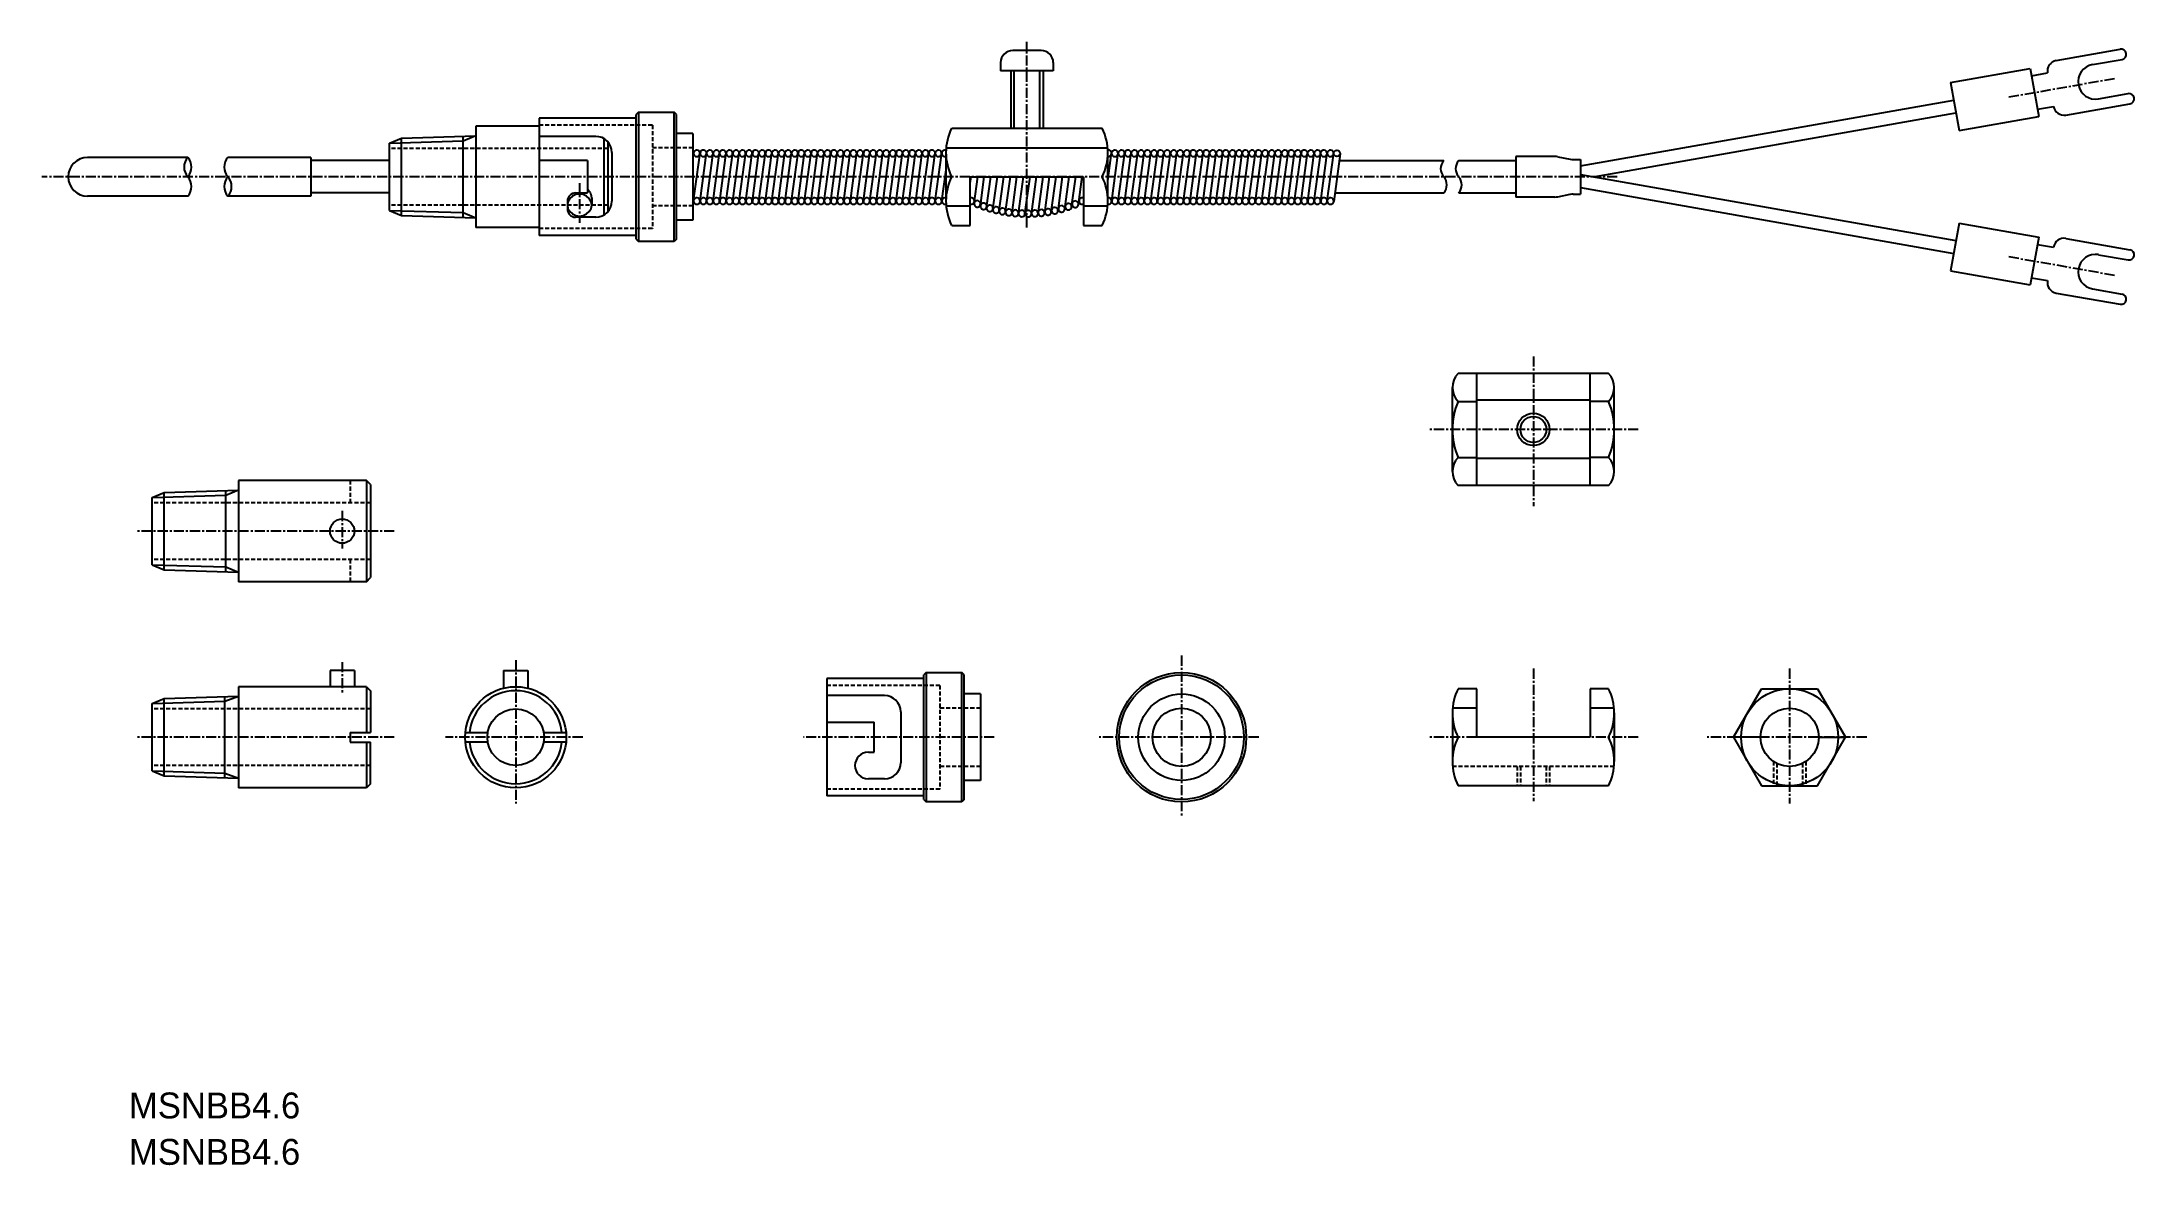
# Model space of a CAD drawing. Extents: x 60 to 318, y 66 to 205.
import ezdxf

# ---------------------------------------------------------------- set-up
doc = ezdxf.new("R2010")
doc.units = 0
doc.linetypes.add('CENTER', pattern=[2, 1.25, -0.25, 0.25, -0.25])
doc.linetypes.add('DASHED', pattern=[0.75, 0.5, -0.25])
doc.layers.get('0').update_dxf_attribs({"linetype": 'CONTINUOUS'})
doc.layers.add('CENTER', color=1, linetype='CENTER')

msp = doc.modelspace()

# ---------------------------------------------------------------- linework, layer by layer
at = {"color": 7, "linetype": 'CONTINUOUS'}
for p, q in [((308.44, 202.98), (316.35, 204.38)), ((177.99, 202.73), (177.99, 201.73)), ((184.49, 201.73), (177.99, 201.73)), ((179.24, 201.73), (179.24, 194.61)), ((182.99, 204.23), (179.49, 204.23)), ((183.24, 201.73), (183.24, 194.61)), ((184.49, 202.73), (184.49, 201.73)), ((295.38, 200.25), (305.23, 201.99)), ((305.23, 201.99), (306.27, 196.08)), ((312.91, 202.48), (316.57, 203.12)), ((295.38, 200.25), (296.43, 194.34)), ((305.39, 201.1), (307.36, 201.45)), ((133.25, 196.61), (132.95, 196.31)), ((133.25, 196.61), (133.25, 180.61)), ((133.25, 196.61), (137.65, 196.61)), ((137.65, 180.61), (137.65, 196.61)), ((137.95, 196.31), (137.65, 196.61)), ((249.66, 189.96), (295.77, 198.08)), ((251.27, 188.61), (296.04, 196.51)), ((306.12, 196.96), (308.09, 197.31)), ((309.63, 196.24), (317.54, 197.63)), ((313.66, 198.24), (317.32, 198.89)), ((113.15, 194.86), (113.15, 182.36)), ((120.95, 194.86), (113.15, 194.86)), ((132.95, 195.86), (120.95, 195.86)), ((120.95, 195.86), (120.95, 181.36)), ((132.95, 180.91), (132.95, 196.31)), ((137.95, 180.91), (137.95, 196.31)), ((139.95, 193.96), (137.95, 193.96)), ((139.95, 193.96), (139.95, 183.26)), ((171.94, 194.61), (190.54, 194.61)), ((296.43, 194.34), (306.27, 196.08)), ((102.45, 192.77), (103.95, 193.4)), ((102.45, 184.46), (102.45, 192.77)), ((103.95, 193.4), (113.15, 193.69)), ((103.95, 183.83), (103.95, 193.4)), ((111.56, 183.59), (111.56, 193.64)), ((127.95, 193.61), (120.95, 193.61)), ((128.95, 193.35), (128.95, 183.88)), ((129.45, 192.94), (129.45, 184.29)), ((129.95, 191.61), (129.95, 185.61)), ((139.95, 191.46), (139.95, 187.57)), ((140.04, 185.66), (140.84, 191.56)), ((140.85, 185.66), (141.65, 191.56)), ((141.66, 185.66), (142.46, 191.56)), ((142.46, 185.66), (143.26, 191.56)), ((143.27, 185.66), (144.07, 191.56)), ((144.08, 185.66), (144.88, 191.56)), ((144.89, 185.66), (145.69, 191.56)), ((145.69, 185.66), (146.49, 191.56)), ((146.5, 185.66), (147.3, 191.56)), ((147.31, 185.66), (148.11, 191.56)), ((148.12, 185.66), (148.92, 191.56)), ((148.92, 185.66), (149.72, 191.56)), ((149.73, 185.66), (150.53, 191.56)), ((150.54, 185.66), (151.34, 191.56)), ((151.35, 185.66), (152.15, 191.56)), ((152.15, 185.66), (152.95, 191.56)), ((152.96, 185.66), (153.76, 191.56)), ((153.77, 185.66), (154.57, 191.56)), ((154.57, 185.66), (155.37, 191.56)), ((155.38, 185.66), (156.18, 191.56)), ((156.19, 185.66), (156.99, 191.56)), ((157, 185.66), (157.8, 191.56)), ((157.8, 185.66), (158.6, 191.56)), ((158.61, 185.66), (159.41, 191.56)), ((159.42, 185.66), (160.22, 191.56)), ((160.23, 185.66), (161.03, 191.56)), ((161.03, 185.66), (161.83, 191.56)), ((161.84, 185.66), (162.64, 191.56)), ((162.65, 185.66), (163.45, 191.56)), ((163.46, 185.66), (164.26, 191.56)), ((164.26, 185.66), (165.06, 191.56)), ((165.07, 185.66), (165.87, 191.56)), ((165.88, 185.66), (166.68, 191.56)), ((166.68, 185.66), (167.48, 191.56)), ((167.49, 185.66), (168.29, 191.56)), ((168.3, 185.66), (169.1, 191.56)), ((169.11, 185.66), (169.91, 191.56)), ((169.91, 185.66), (170.71, 191.56)), ((171.24, 185.61), (171.24, 191.61)), ((171.26, 192.21), (191.21, 192.21)), ((191.24, 185.61), (191.24, 191.61)), ((191.24, 188.11), (191.7, 191.56)), ((191.71, 185.66), (192.51, 191.56)), ((192.52, 185.66), (193.32, 191.56)), ((193.33, 185.66), (194.13, 191.56)), ((194.13, 185.66), (194.93, 191.56)), ((194.94, 185.66), (195.74, 191.56)), ((195.75, 185.66), (196.55, 191.56)), ((196.56, 185.66), (197.36, 191.56)), ((197.36, 185.66), (198.16, 191.56)), ((198.17, 185.66), (198.97, 191.56)), ((198.98, 185.66), (199.78, 191.56)), ((199.78, 185.66), (200.58, 191.56)), ((200.59, 185.66), (201.39, 191.56)), ((201.4, 185.66), (202.2, 191.56)), ((202.21, 185.66), (203.01, 191.56)), ((203.01, 185.66), (203.81, 191.56)), ((203.82, 185.66), (204.62, 191.56)), ((204.63, 185.66), (205.43, 191.56)), ((205.44, 185.66), (206.24, 191.56)), ((206.24, 185.66), (207.04, 191.56)), ((207.05, 185.66), (207.85, 191.56)), ((207.86, 185.66), (208.66, 191.56)), ((208.67, 185.66), (209.47, 191.56)), ((209.47, 185.66), (210.27, 191.56)), ((210.28, 185.66), (211.08, 191.56)), ((211.09, 185.66), (211.89, 191.56)), ((211.89, 185.66), (212.69, 191.56)), ((212.7, 185.66), (213.5, 191.56)), ((213.51, 185.66), (214.31, 191.56)), ((214.32, 185.66), (215.12, 191.56)), ((215.12, 185.66), (215.92, 191.56)), ((215.93, 185.66), (216.73, 191.56)), ((216.74, 185.66), (217.54, 191.56)), ((217.55, 185.66), (218.35, 191.56)), ((218.35, 185.66), (219.15, 191.56)), ((219.95, 191.46), (219.15, 185.56)), ((77.54, 191.01), (65.16, 191.01)), ((92.76, 191.01), (82.5, 191.01)), ((92.76, 191.01), (92.76, 186.21)), ((102.45, 190.61), (92.76, 190.61)), ((126.95, 190.61), (120.95, 190.61)), ((126.95, 190.61), (126.95, 186.61)), ((170.72, 185.66), (171.24, 189.46)), ((219.83, 190.61), (232.75, 190.61)), ((234.59, 190.61), (241.66, 190.61)), ((241.66, 191.11), (241.66, 186.11)), ((246.47, 191.11), (241.66, 191.11)), ((246.85, 191.08), (248.37, 190.78)), ((248.75, 190.75), (249.66, 190.75)), ((249.66, 190.75), (249.66, 186.48)), ((249.66, 188.9), (296.04, 180.72)), ((77.54, 186.21), (65.16, 186.21)), ((92.76, 186.21), (82.5, 186.21)), ((102.45, 186.61), (92.76, 186.61)), ((125.06, 186.21), (124.73, 185.91)), ((125.48, 186.41), (125.06, 186.21)), ((125.45, 186.61), (126.95, 186.61)), ((125.95, 186.47), (125.48, 186.41)), ((126.41, 186.41), (125.95, 186.47)), ((126.83, 186.21), (126.41, 186.41)), ((127.16, 185.91), (126.83, 186.21)), ((126.99, 187.01), (126.95, 187.05)), ((127.04, 186.97), (126.99, 187.01)), ((127.08, 186.93), (127.04, 186.97)), ((127.12, 186.89), (127.08, 186.93)), ((127.16, 186.84), (127.12, 186.89)), ((127.19, 186.79), (127.16, 186.84)), ((127.23, 186.75), (127.19, 186.79)), ((127.26, 186.7), (127.23, 186.75)), ((127.29, 186.65), (127.26, 186.7)), ((127.32, 186.59), (127.29, 186.65)), ((127.34, 186.54), (127.32, 186.59)), ((127.36, 186.49), (127.34, 186.54)), ((127.38, 186.43), (127.36, 186.49)), ((127.4, 186.38), (127.38, 186.43)), ((127.41, 186.32), (127.4, 186.38)), ((127.42, 186.27), (127.41, 186.32)), ((127.43, 186.21), (127.42, 186.27)), ((127.44, 186.15), (127.43, 186.21)), ((174.24, 188.61), (188.24, 188.61)), ((174.24, 182.61), (174.24, 188.61)), ((174.24, 187.77), (174.35, 188.61)), ((174.71, 185.32), (175.16, 188.61)), ((175.48, 185.03), (175.96, 188.61)), ((176.25, 184.78), (176.77, 188.61)), ((177.03, 184.56), (177.58, 188.61)), ((177.81, 184.39), (178.39, 188.61)), ((178.6, 184.26), (179.19, 188.61)), ((179.4, 184.15), (180, 188.61)), ((180.19, 184.06), (180.81, 188.61)), ((180.99, 184.01), (181.62, 188.61)), ((181.8, 184), (182.42, 188.61)), ((182.61, 184.03), (183.23, 188.61)), ((183.43, 184.1), (184.04, 188.61)), ((184.25, 184.22), (184.85, 188.61)), ((185.08, 184.38), (185.65, 188.61)), ((185.92, 184.59), (186.46, 188.61)), ((186.76, 184.86), (187.27, 188.61)), ((187.61, 185.18), (188.07, 188.61)), ((188.24, 188.61), (188.24, 182.61)), ((219.29, 186.61), (232.75, 186.61)), ((234.59, 186.61), (241.66, 186.61)), ((246.85, 186.15), (248.37, 186.45)), ((248.75, 186.48), (249.66, 186.48)), ((249.66, 187.27), (295.77, 179.14)), ((102.45, 184.46), (103.95, 183.83)), ((103.95, 183.83), (113.15, 183.54)), ((124.45, 185.61), (124.45, 184.61)), ((124.45, 185.61), (124.45, 185.11)), ((124.52, 185.53), (124.45, 185.11)), ((124.45, 185.11), (124.52, 184.69)), ((124.73, 185.91), (124.52, 185.53)), ((124.52, 184.69), (124.73, 184.32)), ((124.73, 184.32), (125.06, 184.02)), ((125.06, 184.02), (125.48, 183.82)), ((127.95, 183.61), (125.45, 183.61)), ((125.48, 183.82), (125.95, 183.76)), ((125.95, 183.76), (126.41, 183.82)), ((126.41, 183.82), (126.83, 184.02)), ((126.83, 184.02), (127.16, 184.32)), ((127.37, 185.53), (127.16, 185.91)), ((127.16, 184.32), (127.37, 184.69)), ((127.45, 185.11), (127.37, 185.53)), ((127.37, 184.69), (127.45, 185.11)), ((127.44, 186.1), (127.44, 186.15)), ((127.45, 186.04), (127.44, 186.1)), ((127.45, 186.04), (127.45, 185.11)), ((171.26, 185.01), (174.24, 185.01)), ((188.24, 185.01), (191.21, 185.01)), ((246.47, 186.11), (241.66, 186.11)), ((120.95, 182.36), (113.15, 182.36)), ((132.95, 181.36), (120.95, 181.36)), ((139.95, 183.26), (137.95, 183.26)), ((171.94, 182.61), (174.24, 182.61)), ((188.24, 182.61), (190.54, 182.61)), ((296.43, 182.89), (295.38, 176.98)), ((296.43, 182.89), (306.27, 181.15)), ((306.27, 181.15), (305.23, 175.24)), ((132.95, 180.91), (133.25, 180.61)), ((137.65, 180.61), (133.25, 180.61)), ((137.95, 180.91), (137.65, 180.61)), ((306.12, 180.26), (308.09, 179.92)), ((309.63, 180.99), (317.54, 179.6)), ((313.66, 178.98), (317.32, 178.34)), ((295.38, 176.98), (305.23, 175.24)), ((305.39, 176.13), (307.36, 175.78)), ((308.44, 174.24), (316.35, 172.85)), ((312.91, 174.75), (316.57, 174.1)), ((253.12, 164.31), (234.52, 164.31)), ((236.82, 150.45), (236.82, 164.31)), ((250.82, 150.45), (250.82, 164.31)), ((233.82, 152.18), (233.82, 162.57)), ((234.52, 160.84), (236.82, 160.84)), ((250.82, 160.98), (236.82, 160.98)), ((253.12, 160.84), (250.82, 160.84)), ((253.82, 152.18), (253.82, 162.57)), ((234.52, 153.91), (236.82, 153.91)), ((250.82, 153.78), (236.82, 153.78)), ((253.12, 153.91), (250.82, 153.91)), ((99.62, 151.06), (83.82, 151.06)), ((83.82, 151.06), (83.82, 138.56)), ((99.62, 151.06), (99.62, 138.56)), ((100.12, 150.56), (99.62, 151.06)), ((100.12, 150.56), (100.12, 139.06)), ((253.12, 150.45), (234.52, 150.45)), ((73.12, 148.97), (74.62, 149.6)), ((73.12, 140.66), (73.12, 148.97)), ((74.62, 149.6), (83.82, 149.89)), ((74.62, 140.03), (74.62, 149.6)), ((82.24, 139.79), (82.24, 149.84)), ((73.12, 140.66), (74.62, 140.03)), ((74.62, 140.03), (83.82, 139.74)), ((99.62, 138.56), (83.82, 138.56)), ((99.62, 138.56), (100.12, 139.06)), ((98.12, 127.58), (95.12, 127.58)), ((95.12, 127.58), (95.12, 125.58)), ((98.12, 127.58), (98.12, 125.58)), ((116.56, 127.58), (119.56, 127.58)), ((116.56, 127.58), (116.56, 125.39)), ((119.56, 127.58), (119.56, 125.39)), ((168.79, 127.33), (168.49, 127.03)), ((168.49, 111.63), (168.49, 127.03)), ((168.79, 127.33), (168.79, 111.33)), ((168.79, 127.33), (173.19, 127.33)), ((173.19, 111.33), (173.19, 127.33)), ((173.49, 127.03), (173.19, 127.33)), ((173.49, 111.63), (173.49, 127.03)), ((73.12, 123.49), (74.62, 124.11)), ((74.62, 124.11), (83.82, 124.4)), ((74.62, 114.54), (74.62, 124.11)), ((82.12, 114.31), (82.12, 124.35)), ((83.82, 125.58), (83.82, 113.08)), ((99.62, 125.58), (83.82, 125.58)), ((99.62, 125.58), (99.62, 119.93)), ((99.62, 125.58), (100.12, 125.08)), ((100.12, 125.08), (100.12, 119.93)), ((168.49, 126.58), (156.49, 126.58)), ((156.49, 126.58), (156.49, 112.08)), ((163.64, 124.48), (156.49, 124.48)), ((175.49, 124.68), (173.49, 124.68)), ((175.49, 124.68), (175.49, 113.98)), ((236.82, 125.33), (234.52, 125.33)), ((236.82, 119.33), (236.82, 125.33)), ((250.82, 125.33), (250.82, 119.33)), ((253.12, 125.33), (250.82, 125.33)), ((268.56, 119.33), (272.02, 125.33)), ((272.02, 125.33), (278.95, 125.33)), ((278.95, 125.33), (282.41, 119.33)), ((73.12, 115.17), (73.12, 123.49)), ((165.64, 122.48), (165.64, 116.18)), ((233.82, 122.33), (233.82, 116.33)), ((236.82, 122.93), (233.85, 122.93)), ((253.79, 122.93), (250.82, 122.93)), ((253.82, 122.33), (253.82, 116.33)), ((97.62, 119.93), (100.12, 119.93)), ((97.62, 119.93), (97.62, 118.73)), ((111.84, 119.93), (114.61, 119.93)), ((121.51, 119.93), (124.28, 119.93)), ((156.49, 121.18), (162.34, 121.18)), ((162.34, 117.48), (162.34, 121.18)), ((250.82, 119.33), (236.82, 119.33)), ((268.56, 119.33), (272.02, 113.33)), ((271.89, 119.33), (268.56, 119.33)), ((278.95, 113.33), (282.41, 119.33)), ((279.09, 119.33), (282.41, 119.33)), ((97.62, 118.73), (100.12, 118.73)), ((99.62, 118.73), (99.62, 113.08)), ((100.12, 113.58), (100.12, 118.73)), ((114.61, 118.73), (111.84, 118.73)), ((124.28, 118.73), (121.51, 118.73)), ((161.64, 117.48), (162.34, 117.48)), ((73.12, 115.17), (74.62, 114.54)), ((74.62, 114.54), (83.82, 114.25)), ((163.64, 114.18), (161.64, 114.18)), ((175.49, 113.98), (173.49, 113.98)), ((99.62, 113.08), (83.82, 113.08)), ((100.12, 113.58), (99.62, 113.08)), ((168.49, 112.08), (156.49, 112.08)), ((168.49, 111.63), (168.79, 111.33)), ((173.19, 111.33), (168.79, 111.33)), ((173.49, 111.63), (173.19, 111.33)), ((253.12, 113.33), (234.52, 113.33)), ((272.02, 113.33), (278.95, 113.33))]:
    msp.add_line(p, q, dxfattribs=at)
at = {"color": 3, "linetype": 'CONTINUOUS'}
for p, q in [((179.64, 194.61), (179.64, 201.73)), ((182.84, 194.61), (182.84, 201.73)), ((102.45, 192.77), (111.58, 193.04)), ((111.58, 193.06), (113.15, 193.71)), ((102.45, 184.46), (111.58, 184.19)), ((111.58, 184.19), (113.15, 183.53)), ((73.12, 148.97), (82.25, 149.24)), ((82.25, 149.26), (83.82, 149.91)), ((73.12, 140.66), (82.25, 140.39)), ((82.25, 140.39), (83.82, 139.73)), ((82.12, 123.77), (83.82, 124.4)), ((73.12, 123.49), (82.12, 123.77)), ((73.12, 115.17), (82.14, 114.88)), ((82.12, 114.89), (83.82, 114.25))]:
    msp.add_line(p, q, dxfattribs=at)
at = {"color": 3, "linetype": 'DASHED'}
for p, q in [((134.95, 195.01), (120.95, 195.01)), ((134.95, 195.01), (134.95, 182.21)), ((129.45, 192.11), (102.45, 192.11)), ((139.95, 192.21), (134.95, 192.21)), ((129.45, 185.11), (102.45, 185.11)), ((139.95, 185.01), (134.95, 185.01)), ((134.95, 182.21), (120.95, 182.21)), ((97.62, 151.06), (97.62, 148.31)), ((100.12, 148.31), (73.12, 148.31)), ((100.12, 141.31), (73.12, 141.31)), ((97.62, 141.31), (97.62, 138.56)), ((170.49, 125.73), (156.49, 125.73)), ((170.49, 125.73), (170.49, 112.93)), ((100.12, 122.83), (73.12, 122.83)), ((175.49, 122.93), (170.49, 122.93)), ((100.12, 115.83), (73.12, 115.83)), ((175.49, 115.73), (170.49, 115.73)), ((253.82, 115.73), (233.82, 115.73)), ((241.82, 115.73), (241.82, 113.33)), ((242.22, 115.73), (242.22, 113.33)), ((245.42, 115.73), (245.42, 113.33)), ((245.82, 115.73), (245.82, 113.33)), ((273.49, 116.33), (273.49, 113.33)), ((273.89, 116.1), (273.89, 113.33)), ((277.09, 116.1), (277.09, 113.33)), ((277.49, 116.33), (277.49, 113.33)), ((170.49, 112.93), (156.49, 112.93))]:
    msp.add_line(p, q, dxfattribs=at)
at = {"color": 7, "linetype": 'CONTINUOUS'}
for centre, radius in [((219.55, 191.51), 0.4), ((243.82, 157.38), 1.6), ((96.62, 144.81), 1.5), ((200.35, 119.33), 8), ((200.35, 119.33), 7.7), ((118.06, 119.33), 6.25), ((200.35, 119.33), 5.35), ((275.49, 119.33), 6), ((118.06, 119.33), 3.5), ((200.35, 119.33), 3.6), ((275.49, 119.33), 3.6)]:
    msp.add_circle(centre, radius, dxfattribs=at)
at = {"color": 3, "linetype": 'CONTINUOUS'}
msp.add_circle((243.82, 157.38), 2, dxfattribs=at)
at = {"color": 7, "linetype": 'CONTINUOUS'}
for centre, radius, start, end in [((316.46, 203.75), 0.638, 280, 100), ((179.49, 202.73), 1.5, 90, 180), ((182.99, 202.73), 1.5, 0, 90), ((308.67, 201.67), 1.33, 100, 189.785), ((313.29, 200.36), 2.15, 100, 280), ((309.4, 197.55), 1.33, 190.215, 280), ((317.43, 198.26), 0.638, 280, 100), ((178.01, 191.61), 6.78, 153.732, 206.268), ((184.46, 191.61), 6.78, 333.732, 26.268), ((127.95, 191.61), 2, 0, 90), ((140.43, 191.51), 0.4, 172.278, 352.278), ((140.43, 191.51), 0.4, 352.278, 172.278), ((141.24, 191.51), 0.4, 352.278, 172.278), ((141.24, 191.51), 0.4, 172.278, 352.278), ((142.05, 191.51), 0.4, 352.278, 172.278), ((142.05, 191.51), 0.4, 172.278, 352.278), ((142.85, 191.51), 0.4, 172.278, 352.278), ((142.85, 191.51), 0.4, 352.278, 172.278), ((143.66, 191.51), 0.4, 172.278, 352.278), ((143.66, 191.51), 0.4, 352.278, 172.278), ((144.47, 191.51), 0.4, 352.278, 172.278), ((144.47, 191.51), 0.4, 172.278, 352.278), ((145.28, 191.51), 0.4, 352.278, 172.278), ((145.28, 191.51), 0.4, 172.278, 352.278), ((146.08, 191.51), 0.4, 172.278, 352.278), ((146.08, 191.51), 0.4, 352.278, 172.278), ((146.89, 191.51), 0.4, 352.278, 172.278), ((146.89, 191.51), 0.4, 172.278, 352.278), ((147.7, 191.51), 0.4, 352.278, 172.278), ((147.7, 191.51), 0.4, 172.278, 352.278), ((148.51, 191.51), 0.4, 352.278, 172.278), ((148.51, 191.51), 0.4, 172.278, 352.278), ((149.31, 191.51), 0.4, 172.278, 352.278), ((149.31, 191.51), 0.4, 352.278, 172.278), ((150.12, 191.51), 0.4, 352.278, 172.278), ((150.12, 191.51), 0.4, 172.278, 352.278), ((150.93, 191.51), 0.4, 352.278, 172.278), ((150.93, 191.51), 0.4, 172.278, 352.278), ((151.73, 191.51), 0.4, 172.278, 352.278), ((151.73, 191.51), 0.4, 352.278, 172.278), ((152.54, 191.51), 0.4, 172.278, 352.278), ((152.54, 191.51), 0.4, 352.278, 172.278), ((153.35, 191.51), 0.4, 352.278, 172.278), ((153.35, 191.51), 0.4, 172.278, 352.278), ((154.16, 191.51), 0.4, 352.278, 172.278), ((154.16, 191.51), 0.4, 172.278, 352.278), ((154.96, 191.51), 0.4, 172.278, 352.278), ((154.96, 191.51), 0.4, 352.278, 172.278), ((155.77, 191.51), 0.4, 172.278, 352.278), ((155.77, 191.51), 0.4, 352.278, 172.278), ((156.58, 191.51), 0.4, 352.278, 172.278), ((156.58, 191.51), 0.4, 172.278, 352.278), ((157.39, 191.51), 0.4, 352.278, 172.278), ((157.39, 191.51), 0.4, 172.278, 352.278), ((158.19, 191.51), 0.4, 172.278, 352.278), ((158.19, 191.51), 0.4, 352.278, 172.278), ((159, 191.51), 0.4, 352.278, 172.278), ((159, 191.51), 0.4, 172.278, 352.278), ((159.81, 191.51), 0.4, 352.278, 172.278), ((159.81, 191.51), 0.4, 172.278, 352.278), ((160.61, 191.51), 0.4, 172.278, 352.278), ((160.61, 191.51), 0.4, 352.278, 172.278), ((161.42, 191.51), 0.4, 172.278, 352.278), ((161.42, 191.51), 0.4, 352.278, 172.278), ((162.23, 191.51), 0.4, 352.278, 172.278), ((162.23, 191.51), 0.4, 172.278, 352.278), ((163.04, 191.51), 0.4, 352.278, 172.278), ((163.04, 191.51), 0.4, 172.278, 352.278), ((163.84, 191.51), 0.4, 172.278, 352.278), ((163.84, 191.51), 0.4, 352.278, 172.278), ((164.65, 191.51), 0.4, 172.278, 352.278), ((164.65, 191.51), 0.4, 352.278, 172.278), ((165.46, 191.51), 0.4, 352.278, 172.278), ((165.46, 191.51), 0.4, 172.278, 352.278), ((166.27, 191.51), 0.4, 352.278, 172.278), ((166.27, 191.51), 0.4, 172.278, 352.278), ((167.07, 191.51), 0.4, 172.278, 352.278), ((167.07, 191.51), 0.4, 352.278, 172.278), ((167.88, 191.51), 0.4, 352.278, 172.278), ((167.88, 191.51), 0.4, 172.278, 352.278), ((168.69, 191.51), 0.4, 352.278, 172.278), ((168.69, 191.51), 0.4, 172.278, 352.278), ((169.5, 191.51), 0.4, 352.278, 172.278), ((169.5, 191.51), 0.4, 172.278, 352.278), ((170.3, 191.51), 0.4, 172.278, 352.278), ((170.3, 191.51), 0.4, 352.278, 172.278), ((171.11, 191.51), 0.4, 70.8302, 172.278), ((171.11, 191.51), 0.4, 172.278, 288.331), ((191.29, 191.51), 0.4, 352.278, 98.223), ((191.29, 191.51), 0.4, 261.777, 352.278), ((192.1, 191.51), 0.4, 352.278, 172.278), ((192.1, 191.51), 0.4, 172.278, 352.278), ((192.91, 191.51), 0.4, 352.278, 172.278), ((192.91, 191.51), 0.4, 172.278, 352.278), ((193.72, 191.51), 0.4, 352.278, 172.278), ((193.72, 191.51), 0.4, 172.278, 352.278), ((194.52, 191.51), 0.4, 172.278, 352.278), ((194.52, 191.51), 0.4, 352.278, 172.278), ((195.33, 191.51), 0.4, 352.278, 172.278), ((195.33, 191.51), 0.4, 172.278, 352.278), ((196.14, 191.51), 0.4, 352.278, 172.278), ((196.14, 191.51), 0.4, 172.278, 352.278), ((196.94, 191.51), 0.4, 172.278, 352.278), ((196.94, 191.51), 0.4, 352.278, 172.278), ((197.75, 191.51), 0.4, 172.278, 352.278), ((197.75, 191.51), 0.4, 352.278, 172.278), ((198.56, 191.51), 0.4, 352.278, 172.278), ((198.56, 191.51), 0.4, 172.278, 352.278), ((199.37, 191.51), 0.4, 352.278, 172.278), ((199.37, 191.51), 0.4, 172.278, 352.278), ((200.17, 191.51), 0.4, 172.278, 352.278), ((200.17, 191.51), 0.4, 352.278, 172.278), ((200.98, 191.51), 0.4, 352.278, 172.278), ((200.98, 191.51), 0.4, 172.278, 352.278), ((201.79, 191.51), 0.4, 352.278, 172.278), ((201.79, 191.51), 0.4, 172.278, 352.278), ((202.6, 191.51), 0.4, 352.278, 172.278), ((202.6, 191.51), 0.4, 172.278, 352.278), ((203.4, 191.51), 0.4, 172.278, 352.278), ((203.4, 191.51), 0.4, 352.278, 172.278), ((204.21, 191.51), 0.4, 352.278, 172.278), ((204.21, 191.51), 0.4, 172.278, 352.278), ((205.02, 191.51), 0.4, 352.278, 172.278), ((205.02, 191.51), 0.4, 172.278, 352.278), ((205.82, 191.51), 0.4, 172.278, 352.278), ((205.82, 191.51), 0.4, 352.278, 172.278), ((206.63, 191.51), 0.4, 172.278, 352.278), ((206.63, 191.51), 0.4, 352.278, 172.278), ((207.44, 191.51), 0.4, 352.278, 172.278), ((207.44, 191.51), 0.4, 172.278, 352.278), ((208.25, 191.51), 0.4, 352.278, 172.278), ((208.25, 191.51), 0.4, 172.278, 352.278), ((209.05, 191.51), 0.4, 172.278, 352.278), ((209.05, 191.51), 0.4, 352.278, 172.278), ((209.86, 191.51), 0.4, 172.278, 352.278), ((209.86, 191.51), 0.4, 352.278, 172.278), ((210.67, 191.51), 0.4, 352.278, 172.278), ((210.67, 191.51), 0.4, 172.278, 352.278), ((211.48, 191.51), 0.4, 352.278, 172.278), ((211.48, 191.51), 0.4, 172.278, 352.278), ((212.28, 191.51), 0.4, 172.278, 352.278), ((212.28, 191.51), 0.4, 352.278, 172.278), ((213.09, 191.51), 0.4, 352.278, 172.278), ((213.09, 191.51), 0.4, 172.278, 352.278), ((213.9, 191.51), 0.4, 352.278, 172.278), ((213.9, 191.51), 0.4, 172.278, 352.278), ((214.71, 191.51), 0.4, 352.278, 172.278), ((214.71, 191.51), 0.4, 172.278, 352.278), ((215.51, 191.51), 0.4, 172.278, 352.278), ((215.51, 191.51), 0.4, 352.278, 172.278), ((216.32, 191.51), 0.4, 352.278, 172.278), ((216.32, 191.51), 0.4, 172.278, 352.278), ((217.13, 191.51), 0.4, 352.278, 172.278), ((217.13, 191.51), 0.4, 172.278, 352.278), ((217.93, 191.51), 0.4, 172.278, 352.278), ((217.93, 191.51), 0.4, 352.278, 172.278), ((218.74, 191.51), 0.4, 172.278, 352.278), ((218.74, 191.51), 0.4, 352.278, 172.278), ((65.16, 188.61), 2.4, 90, 270), ((78.88, 189.81), 1.8, 138.19, 221.81), ((76.19, 189.81), 1.8, 318.19, 41.81), ((83.84, 189.81), 1.8, 138.19, 221.81), ((233.86, 189.61), 1.5, 138.19, 221.81), ((235.71, 189.61), 1.5, 138.19, 221.81), ((246.47, 189.11), 2, 79.002, 90), ((248.75, 192.75), 2, 259.002, 270), ((76.19, 187.41), 1.8, 318.19, 41.81), ((83.84, 187.41), 1.8, 138.19, 221.81), ((81.16, 187.41), 1.8, 318.19, 41.81), ((125.45, 185.61), 1, 90, 180), ((178.01, 185.61), 6.78, 153.732, 206.268), ((184.46, 185.61), 6.78, 333.732, 26.268), ((231.63, 187.61), 1.5, 318.19, 41.81), ((233.47, 187.61), 1.5, 318.19, 41.81), ((248.75, 184.48), 2, 90, 100.998), ((125.45, 184.61), 1, 180, 270), ((127.95, 185.61), 2, 270, 0), ((139.63, 185.61), 0.4, 321.675, 352.278), ((140.44, 185.61), 0.4, 352.278, 172.278), ((140.44, 185.61), 0.4, 172.278, 352.278), ((141.25, 185.61), 0.4, 352.278, 172.278), ((141.25, 185.61), 0.4, 172.278, 352.278), ((142.05, 185.61), 0.4, 172.278, 352.278), ((142.05, 185.61), 0.4, 352.278, 172.278), ((142.86, 185.61), 0.4, 172.278, 352.278), ((142.86, 185.61), 0.4, 352.278, 172.278), ((143.67, 185.61), 0.4, 352.278, 172.278), ((143.67, 185.61), 0.4, 172.278, 352.278), ((144.48, 185.61), 0.4, 352.278, 172.278), ((144.48, 185.61), 0.4, 172.278, 352.278), ((145.28, 185.61), 0.4, 172.278, 352.278), ((145.28, 185.61), 0.4, 352.278, 172.278), ((146.09, 185.61), 0.4, 352.278, 172.278), ((146.09, 185.61), 0.4, 172.278, 352.278), ((146.9, 185.61), 0.4, 352.278, 172.278), ((146.9, 185.61), 0.4, 172.278, 352.278), ((147.71, 185.61), 0.4, 352.278, 172.278), ((147.71, 185.61), 0.4, 172.278, 352.278), ((148.51, 185.61), 0.4, 172.278, 352.278), ((148.51, 185.61), 0.4, 352.278, 172.278), ((149.32, 185.61), 0.4, 352.278, 172.278), ((149.32, 185.61), 0.4, 172.278, 352.278), ((150.13, 185.61), 0.4, 352.278, 172.278), ((150.13, 185.61), 0.4, 172.278, 352.278), ((150.93, 185.61), 0.4, 172.278, 352.278), ((150.93, 185.61), 0.4, 352.278, 172.278), ((151.74, 185.61), 0.4, 172.278, 352.278), ((151.74, 185.61), 0.4, 352.278, 172.278), ((152.55, 185.61), 0.4, 352.278, 172.278), ((152.55, 185.61), 0.4, 172.278, 352.278), ((153.36, 185.61), 0.4, 352.278, 172.278), ((153.36, 185.61), 0.4, 172.278, 352.278), ((154.16, 185.61), 0.4, 172.278, 352.278), ((154.16, 185.61), 0.4, 352.278, 172.278), ((154.97, 185.61), 0.4, 172.278, 352.278), ((154.97, 185.61), 0.4, 352.278, 172.278), ((155.78, 185.61), 0.4, 352.278, 172.278), ((155.78, 185.61), 0.4, 172.278, 352.278), ((156.59, 185.61), 0.4, 352.278, 172.278), ((156.59, 185.61), 0.4, 172.278, 352.278), ((157.39, 185.61), 0.4, 172.278, 352.278), ((157.39, 185.61), 0.4, 352.278, 172.278), ((158.2, 185.61), 0.4, 352.278, 172.278), ((158.2, 185.61), 0.4, 172.278, 352.278), ((159.01, 185.61), 0.4, 352.278, 172.278), ((159.01, 185.61), 0.4, 172.278, 352.278), ((159.81, 185.61), 0.4, 172.278, 352.278), ((159.81, 185.61), 0.4, 352.278, 172.278), ((160.62, 185.61), 0.4, 172.278, 352.278), ((160.62, 185.61), 0.4, 352.278, 172.278), ((161.43, 185.61), 0.4, 352.278, 172.278), ((161.43, 185.61), 0.4, 172.278, 352.278), ((162.24, 185.61), 0.4, 352.278, 172.278), ((162.24, 185.61), 0.4, 172.278, 352.278), ((163.04, 185.61), 0.4, 172.278, 352.278), ((163.04, 185.61), 0.4, 352.278, 172.278), ((163.85, 185.61), 0.4, 172.278, 352.278), ((163.85, 185.61), 0.4, 352.278, 172.278), ((164.66, 185.61), 0.4, 352.278, 172.278), ((164.66, 185.61), 0.4, 172.278, 352.278), ((165.47, 185.61), 0.4, 352.278, 172.278), ((165.47, 185.61), 0.4, 172.278, 352.278), ((166.27, 185.61), 0.4, 172.278, 352.278), ((166.27, 185.61), 0.4, 352.278, 172.278), ((167.08, 185.61), 0.4, 352.278, 172.278), ((167.08, 185.61), 0.4, 172.278, 352.278), ((167.89, 185.61), 0.4, 352.278, 172.278), ((167.89, 185.61), 0.4, 172.278, 352.278), ((168.7, 185.61), 0.4, 352.278, 172.278), ((168.7, 185.61), 0.4, 172.278, 352.278), ((169.5, 185.61), 0.4, 172.278, 352.278), ((169.5, 185.61), 0.4, 352.278, 172.278), ((170.31, 185.61), 0.4, 352.278, 172.278), ((170.31, 185.61), 0.4, 172.278, 352.278), ((171.12, 185.61), 0.4, 71.2069, 172.278), ((171.12, 185.61), 0.4, 172.278, 288.855), ((174.35, 185.61), 0.4, 352.278, 106.081), ((174.35, 185.61), 0.4, 253.919, 352.278), ((175.11, 185.27), 0.4, 352.278, 172.278), ((175.11, 185.27), 0.4, 172.278, 352.278), ((175.88, 184.97), 0.4, 352.278, 172.278), ((175.88, 184.97), 0.4, 172.278, 352.278), ((176.65, 184.72), 0.4, 352.278, 172.278), ((176.65, 184.72), 0.4, 172.278, 352.278), ((177.43, 184.51), 0.4, 352.278, 172.278), ((177.43, 184.51), 0.4, 172.278, 352.278), ((178.21, 184.34), 0.4, 352.278, 172.278), ((178.21, 184.34), 0.4, 172.278, 352.278), ((179, 184.21), 0.4, 352.278, 172.278), ((179, 184.21), 0.4, 172.278, 352.278), ((179.8, 184.12), 0.4, 0.371, 174.637), ((179.8, 184.12), 0.4, 174.637, 0.371), ((180.6, 184.07), 0.4, 352.278, 180.371), ((180.6, 184.07), 0.4, 180.371, 352.278), ((181.4, 184.05), 0.4, 172.278, 352.278), ((181.4, 184.05), 0.4, 352.278, 172.278), ((182.21, 184.09), 0.4, 172.278, 352.278), ((182.21, 184.09), 0.4, 352.278, 172.278), ((183.03, 184.16), 0.4, 352.278, 172.278), ((183.03, 184.16), 0.4, 172.278, 352.278), ((183.85, 184.27), 0.4, 172.278, 352.278), ((183.85, 184.27), 0.4, 352.278, 172.278), ((184.68, 184.44), 0.4, 172.278, 352.278), ((184.68, 184.44), 0.4, 352.278, 172.278), ((185.52, 184.65), 0.4, 352.278, 172.278), ((185.52, 184.65), 0.4, 172.278, 352.278), ((186.36, 184.91), 0.4, 172.278, 352.278), ((186.36, 184.91), 0.4, 352.278, 172.278), ((187.21, 185.23), 0.4, 172.278, 352.278), ((187.21, 185.23), 0.4, 352.278, 172.278), ((188.07, 185.61), 0.4, 172.278, 294.322), ((188.07, 185.61), 0.4, 65.6775, 172.278), ((191.3, 185.61), 0.4, 259.027, 352.278), ((191.3, 185.61), 0.4, 352.278, 99.284), ((192.11, 185.61), 0.4, 352.278, 172.278), ((192.11, 185.61), 0.4, 172.278, 352.278), ((192.92, 185.61), 0.4, 352.278, 172.278), ((192.92, 185.61), 0.4, 172.278, 352.278), ((193.72, 185.61), 0.4, 172.278, 352.278), ((193.72, 185.61), 0.4, 352.278, 172.278), ((194.53, 185.61), 0.4, 352.278, 172.278), ((194.53, 185.61), 0.4, 172.278, 352.278), ((195.34, 185.61), 0.4, 352.278, 172.278), ((195.34, 185.61), 0.4, 172.278, 352.278), ((196.14, 185.61), 0.4, 172.278, 352.278), ((196.14, 185.61), 0.4, 352.278, 172.278), ((196.95, 185.61), 0.4, 172.278, 352.278), ((196.95, 185.61), 0.4, 352.278, 172.278), ((197.76, 185.61), 0.4, 352.278, 172.278), ((197.76, 185.61), 0.4, 172.278, 352.278), ((198.57, 185.61), 0.4, 352.278, 172.278), ((198.57, 185.61), 0.4, 172.278, 352.278), ((199.37, 185.61), 0.4, 172.278, 352.278), ((199.37, 185.61), 0.4, 352.278, 172.278), ((200.18, 185.61), 0.4, 352.278, 172.278), ((200.18, 185.61), 0.4, 172.278, 352.278), ((200.99, 185.61), 0.4, 352.278, 172.278), ((200.99, 185.61), 0.4, 172.278, 352.278), ((201.8, 185.61), 0.4, 352.278, 172.278), ((201.8, 185.61), 0.4, 172.278, 352.278), ((202.6, 185.61), 0.4, 172.278, 352.278), ((202.6, 185.61), 0.4, 352.278, 172.278), ((203.41, 185.61), 0.4, 352.278, 172.278), ((203.41, 185.61), 0.4, 172.278, 352.278), ((204.22, 185.61), 0.4, 352.278, 172.278), ((204.22, 185.61), 0.4, 172.278, 352.278), ((205.02, 185.61), 0.4, 172.278, 352.278), ((205.02, 185.61), 0.4, 352.278, 172.278), ((205.83, 185.61), 0.4, 172.278, 352.278), ((205.83, 185.61), 0.4, 352.278, 172.278), ((206.64, 185.61), 0.4, 352.278, 172.278), ((206.64, 185.61), 0.4, 172.278, 352.278), ((207.45, 185.61), 0.4, 352.278, 172.278), ((207.45, 185.61), 0.4, 172.278, 352.278), ((208.25, 185.61), 0.4, 172.278, 352.278), ((208.25, 185.61), 0.4, 352.278, 172.278), ((209.06, 185.61), 0.4, 172.278, 352.278), ((209.06, 185.61), 0.4, 352.278, 172.278), ((209.87, 185.61), 0.4, 352.278, 172.278), ((209.87, 185.61), 0.4, 172.278, 352.278), ((210.68, 185.61), 0.4, 352.278, 172.278), ((210.68, 185.61), 0.4, 172.278, 352.278), ((211.48, 185.61), 0.4, 172.278, 352.278), ((211.48, 185.61), 0.4, 352.278, 172.278), ((212.29, 185.61), 0.4, 352.278, 172.278), ((212.29, 185.61), 0.4, 172.278, 352.278), ((213.1, 185.61), 0.4, 352.278, 172.278), ((213.1, 185.61), 0.4, 172.278, 352.278), ((213.91, 185.61), 0.4, 352.278, 172.278), ((213.91, 185.61), 0.4, 172.278, 352.278), ((214.71, 185.61), 0.4, 172.278, 352.278), ((214.71, 185.61), 0.4, 352.278, 172.278), ((215.52, 185.61), 0.4, 352.278, 172.278), ((215.52, 185.61), 0.4, 172.278, 352.278), ((216.33, 185.61), 0.4, 352.278, 172.278), ((216.33, 185.61), 0.4, 172.278, 352.278), ((217.13, 185.61), 0.4, 172.278, 352.278), ((217.13, 185.61), 0.4, 352.278, 172.278), ((217.94, 185.61), 0.4, 172.278, 352.278), ((217.94, 185.61), 0.4, 352.278, 172.278), ((218.75, 185.61), 0.4, 352.278, 172.278), ((218.75, 185.61), 0.4, 172.278, 352.278), ((246.47, 188.11), 2, 270, 280.998), ((309.4, 179.68), 1.33, 80, 169.785), ((313.29, 176.87), 2.15, 80, 260), ((317.43, 178.97), 0.638, 260, 80), ((308.67, 175.55), 1.33, 170.215, 260), ((316.46, 173.48), 0.638, 260, 80), ((236.31, 162.57), 2.49, 135.988, 224.012), ((251.33, 162.57), 2.49, 315.988, 44.012), ((242.74, 157.38), 8.92, 157.152, 202.848), ((244.9, 157.38), 8.92, 337.152, 22.848), ((236.31, 152.18), 2.49, 135.988, 224.012), ((251.33, 152.18), 2.49, 315.988, 44.012), ((118.06, 119.33), 5.75, 5.9896, 174.01), ((163.64, 122.48), 2, 0, 90), ((240.6, 122.33), 6.78, 153.732, 206.268), ((247.04, 122.33), 6.78, 333.732, 26.268), ((240.6, 116.33), 6.78, 153.732, 206.268), ((247.04, 116.33), 6.78, 333.732, 26.268), ((118.06, 119.33), 5.75, 185.99, 354.01), ((161.64, 115.83), 1.65, 90, 270), ((163.64, 116.18), 2, 270, 0)]:
    msp.add_arc(centre, radius, start, end, dxfattribs=at)
at = {"layer": 'CENTER', "color": 1, "linetype": 'CENTER'}
for p, q in [((181.24, 182.36), (181.24, 205.3)), ((302.59, 198.48), (315.79, 200.8)), ((254.18, 188.61), (59.5, 188.61)), ((125.95, 187.84), (125.95, 182.9)), ((302.59, 178.75), (315.79, 176.43)), ((243.82, 166.4), (243.82, 147.88)), ((256.79, 157.38), (230.85, 157.38)), ((103.06, 144.81), (71.09, 144.81)), ((96.62, 147.31), (96.62, 142.67)), ((200.35, 129.42), (200.35, 109.48)), ((96.62, 128.63), (96.62, 124.65)), ((118.06, 128.84), (118.06, 111.15)), ((243.82, 127.82), (243.82, 111.44)), ((275.49, 127.82), (275.49, 111.15)), ((103.06, 119.33), (71.09, 119.33)), ((126.34, 119.33), (109.4, 119.33)), ((177.19, 119.33), (153.61, 119.33)), ((209.88, 119.33), (190.16, 119.33)), ((256.79, 119.33), (230.85, 119.33)), ((285.02, 119.33), (265.3, 119.33))]:
    msp.add_line(p, q, dxfattribs=at)

# ---------------------------------------------------------------- texts
at = {"color": 7, "linetype": 'CONTINUOUS'}
for p in [(70.27, 72.21), (70.27, 66.47)]:
    msp.add_text('MSNBB4.6', height=3.2, dxfattribs=at).set_placement(p)

doc.saveas('drawing.dxf')
